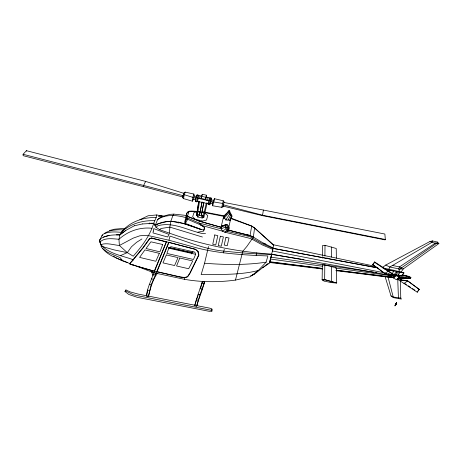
<?xml version="1.0" encoding="UTF-8"?>
<svg xmlns="http://www.w3.org/2000/svg" width="462" height="462" viewBox="0 0 462 462"><rect width="100%" height="100%" fill="white"/><g stroke="black" fill="none" stroke-linecap="round" stroke-linejoin="round"><path stroke-width="0.69" d="M268.104 263.438L262.745 267.665L270.235 262.63L270.241 261.839M373.729 272.164L270.911 257.149L270.247 262.566L322.499 269.017M400.225 277.778L400.779 298.123L401.397 299.053L398.452 298.579L397.747 278.99M324.803 264.934L336.498 267.914L336.694 282.992L324.647 279.614L324.803 264.934L322.366 265.009L322.135 279.677L324.145 280.983L331.04 282.617M324.901 255.971L325.011 245.31L322.672 245.397L322.516 255.342M322.47 258.183L322.493 256.762M206.329 197.083L208.073 197.782L207.317 200.416L205.642 199.434L206.416 195.207L202.316 194.277L201.01 198.383L199.341 198.602L200.15 195.98L201.727 196.038M393.607 275.878L271.731 254.21C236.885 251.767 202.437 244.947 169.525 233.177L169.831 227.113L170.859 221.234L182.738 223.29L201.253 229.516L204.031 230.064L204.464 228.009M396.217 303.118L396.696 302.685L396.315 302.801M206.416 195.207L205.642 199.434L201.01 198.383L202.316 194.277M402.113 274.751L408.327 276.253L408.524 277.518L407.992 278.661L398.204 277.985M231.035 218.104L251.675 225.993L254.585 227.991L273.498 244.779L273.059 248.412L269.675 262.11M185.147 192.117L184.24 194.716L183.067 195.357L182.663 197.748L183.576 198.631L192.411 201.166L193.382 199.289L194.236 195.98L193.89 194.04L185.147 192.117L183.98 192.758L182.819 196.962L143.497 186.665L143.659 185.343L145.605 181.393L183.853 193.33M129.158 263.317C119.381 258.76 107.473 256.312 101.27 246.662L101.438 245.334M145.553 181.832L145.605 181.393L26.409 150.676L23.1 154.285L23.117 155.659L143.497 186.665M149.497 238.64L151.738 237.994L195.397 249.226L198.1 251.42L198.926 255.064L190.142 273.065L187.693 276.778L184.754 277.76L179.822 277.027L154.556 271.275L130.093 264.212L129.735 263.623L142.891 247.799L149.497 238.64L151.738 237.994M153.702 272.649L156.127 273.204L151.172 284.858L148.36 296.621L146.414 296.177C147.118 287.826 151.449 280.48 153.702 272.649L152.2 271.766M196.529 215.633L196.656 215.211L197.413 215.379L197.286 215.806L196.529 215.633L198.752 201.155M196.656 215.211L198.775 201.432M197.286 215.806L199.52 201.334M223.96 202.448L263.392 210.054L262.555 215.217L262.439 215.644L223.088 206.116M263.415 243.179L253.367 237.081L254.585 227.991M156.104 273.267L184.494 279.314L184.546 277.518L179.857 276.842L157.011 271.639L156.104 273.267L153.684 272.713L137.116 266.366M183.576 198.631L184.24 194.716L195.715 198.238L197.164 194.854L200.15 195.98M253.367 237.081L250.046 235.551L251.686 226.143L230.74 218.532L231.93 215.962L229.244 210.603L223.672 216.355L221.027 227.275L221.194 228.852L222.54 231.185L224.728 232.161L249.44 238.236L252.108 239.247L262.422 244.981L272.811 249.365L272.378 251.051M200.283 211.532L191.366 211.065L188.317 211.411C186.492 213.028 185.724 215.766 186.278 218.128L188.739 219.756L201.94 225.514L222.54 231.185L226.034 228.742L225.404 225.381L226.461 224.526L227.373 224.786L229.019 227.287L228.852 229.724L227.31 231.41L224.728 232.161L227.004 230.082L228.182 230.347M187.064 212.768L186.053 216.337M186.278 218.128L186.221 215.35L187.312 215.858L187.428 216.343M188.132 212.445L188.317 211.411M187.104 218.924L187.289 217.879L186.463 217.082M206.092 197.332L211.232 198.048C211.521 200.369 210.828 202.795 209.661 204.787L208.639 204.556L207.998 203.736L197.488 201.345L196.598 201.819L195.576 201.588L195.715 198.238L197.164 194.854L196.91 196.223M195.576 201.588L196.333 197.465L198.054 198.314L208.599 200.71L210.487 200.687L210.857 201.68L212.913 202.148L213.71 201.94L222.586 203.436L223.423 204.533L222.909 206.901L221.748 207.311L212.659 205.769C212.48 203.32 212.843 200.6 214.587 198.747L223.25 200.785L224.087 201.877L223.365 204.822L262.555 215.217L385.308 239.472L385.129 239.893L262.439 215.644M196.598 201.819L198.186 195.085M187.381 251.859L191.869 252.31L193.133 252.061L192.065 252.547L187.381 251.859L168.884 247.649M197.488 201.345L198.874 195.692M203.754 202.599L201.213 215.696L202.258 218.052L197.47 216.967L199.451 215.292L201.963 202.189M199.451 215.292L202.125 201.906M199.434 215.35L201.213 215.696L203.909 202.316M184.546 277.518L187.451 276.721L189.899 273.007L198.672 255.007L197.805 251.565L195.397 249.226M207.998 203.736L209.355 198.077M208.639 204.556L210.21 197.817M210.955 199.411L211.232 198.048L209.661 204.787L210.222 202.801M191.776 253.95L191.869 252.31M256.751 252.87L256.144 255.492C235.868 254.325 215.471 252.806 195.767 247.609L168.953 240.217L147.112 235.297L139.859 235.787L133.241 238.109L119.387 245.478C113.404 244.964 106.739 242.498 100.947 244.617C108.865 254.071 122.401 255.59 133.27 259.783L143.145 247.857L149.752 238.698M146.61 295.876L147.597 291.089M148.556 296.321C150.312 288.23 152.639 279.793 157.559 273.059M134.384 225.722L125.814 230.394L119.872 234.898L118.953 239.276L119.387 245.478L127.293 252.616L133.241 256.219C141.742 246.448 149.954 235.92 153.69 223.313L142.671 223.937M187.289 217.879L199.007 223.007L204.464 227.391L203.667 231.115L197.898 232.149M203.742 284.656L204.395 281.814L202.443 281.497L196.263 299.809L194.675 305.775L196.633 306.219C198.822 297.978 202.674 290.257 204.423 281.872M221.748 207.311L223.25 200.785M242.689 251.663L235.464 280.099C218.52 282.369 201.345 282.288 184.494 279.314M186.781 217.579L184.783 221.154L185.383 223.435L201.253 229.516C186.919 224.751 169.652 216.36 155.272 225.468L153.713 223.256L156.179 217.521L156.745 214.946L163.646 216.401M195.166 305.301L138.04 294.063L130.018 291.84L125.947 289.951L124.988 291.539L128.852 294.49L137.462 297.378L209.274 311.324L211.879 311.174L212.173 309.84L211.85 309.009L209.979 308.218L196.581 305.584M211.879 311.174L211.556 310.343L211.85 309.009M228.788 227.223L230.74 218.532M273.071 248.348L377.962 267.931L273.059 248.412L263.045 244.086L249.827 236.596L227.31 231.41L228.089 227.939L229.019 227.287M224.284 249.301L223.469 252.881M203.061 217.117L203.188 216.695L203.938 216.863L203.817 217.29L203.061 217.117L206.37 202.887M203.817 217.29L207.138 203.066M208.529 246.489L204.562 263.236L201.155 274.578C220.149 274.307 239.674 275.237 258.2 270.53L266.129 262.179L267.879 255.936L256.144 255.492M201.813 284.217L202.506 281.433M222.909 206.901L223.244 205.567M168.953 240.217L170.004 236.111C187.763 241.799 205.116 249.336 223.874 251.12C239.784 252.737 255.717 254.25 271.725 254.273L269.681 262.052L270.235 262.63M196.633 306.219L200.029 294.635L204.019 283.368L202.085 282.929M396.708 303.442L396.159 304.4L396.54 303.407M212.659 205.769L214.587 198.747L214.235 200.017M202.275 217.995L202.968 215.592L201.501 214.709M194.675 305.775L197.078 298.238M197.488 216.909L198.21 214.512L199.746 214.304M200.416 288.814L201.617 284.875M395.253 304.614L396.471 302.962M392.457 274.388L393.468 270.212L382.882 267.966M225.404 225.381L221.027 227.275L199.463 221.223L187.445 216.285L189.085 211.232L197.159 211.752M193.029 199.261L192.411 201.166L192.862 197.199L193.89 194.04M182.663 197.748L183.114 196.448M395.709 304.522L394.97 305.896L396.754 303.418L396.535 303.072M168.786 248.204L166.921 253.436L193.463 259.477L195.657 254.319L194.802 252.131L170.911 246.696L168.786 248.204L195.657 254.319M170.876 221.177L172.99 215.275L173.868 214.125L185.505 215.367M229.862 220.518L231.554 215.979L229.897 213.762L228.817 210.753M156.739 271.772L168.676 242.331L195.357 249.422M197.326 297.597L198.083 295.605M157.011 271.639L168.896 242.59M155.272 225.468L157.571 219.56C165.512 214.201 175.866 214.957 184.713 217.302L186.14 217.487M154.343 271.027L166.412 241.817L154.556 271.275L130.093 264.212M124.988 291.539L125.947 289.951M229.891 220.755L231.93 215.962M396.177 304.227L395.541 304.308L394.964 305.769M388.721 269.554L389.83 267.024L431.831 242.377L432.478 240.95L437.347 242.053L438.9 243.549L403.349 268.838L400.918 272.384M231.121 216.147L231.624 215.015M392.186 275.722L391.21 277.506L336.099 270.697M398.383 269.392L399.497 266.915L435.643 242.902M398.4 272.182L399.803 269.08L436.446 243.422L437.347 242.053M100.497 238.796C106.139 234.973 113.305 234.817 119.901 234.84C126.871 222.62 142.608 217.071 156.179 217.521M408.327 276.253L410.903 277.448L410.1 278.413L407.715 278.407L410.458 278.401L410.903 277.448L402.442 274.861M395.882 303.563L395.541 304.308M154.706 220.726C142.429 220.137 130.18 223.891 121.061 232.305C114.917 231.808 108.154 231.329 102.622 234.517L99.682 240.119L99.959 241.285M184.864 222.545L186.983 218.324M395.235 304.516L395.634 303.701M228.072 220.039L230.7 214.934M186.498 217.585L185.17 219.97L186.076 218.815M185.383 223.435L187.728 219.254M100.947 244.617L99.769 242.111L99.653 240.176L100.525 238.738M227.31 231.41L228.488 228.546L226.871 227.194M229.995 214.709L230.775 213.496M225.658 220.103L229.897 213.762M120.276 255.7L127.293 252.616L131.52 246.72L136.602 242.307L141.915 238.958M397.181 278.996L417.284 292.215L419.305 289.437L407.698 280.827L401.293 279.799L398.625 277.962M229.112 212.907L229.926 211.815M372.684 264.524L374.647 261.931L395.206 275.473L395.27 275.953L394.294 276.877L391.071 274.665L384.615 273.313L372.684 264.524L384.615 273.313L388.259 271.39L395.27 275.953M149.064 223.908L149.867 222.892M400.202 271.899L403.932 272.742L401.686 275.906L398.209 275.115L400.202 271.899L393.468 270.212M99.769 242.111C104.701 237.381 112.688 238.79 118.953 239.276C127.864 231.15 139.905 226.946 151.94 228.263M242.752 251.316L246.852 246.46L253.361 237.145L250.034 235.614L228.147 230.076L228.852 229.724M418.029 290.748L419.277 289.276M372.695 264.68L374.688 262.399L374.647 261.931M223.631 218.717L229.273 212.341M129.735 263.623L133.512 259.835M223.579 218.208L223.469 217.192L228.973 211.255M202.137 212.127L223.672 216.355L226.109 213.97M227.454 212.526L229.244 210.603M393.653 275.017L396.101 272.424L397.863 272.851L398.256 275.71L398.92 276.38L399.053 277.344L396.558 279.776L393.462 278.008L393.341 277.05L393.919 277.079M394.825 275.583L395.818 274.607L398.256 275.71M395.403 275.618L396.396 274.642L396.101 272.424M393.462 278.008L395.946 275.566L395.818 274.607L398.92 276.38M395.206 275.473L394.236 276.397L394.294 276.877M246.979 235.614L248.042 234.661M153.69 223.313L155.937 227.235L159.656 229.701L161.019 228.494L169.831 227.113L202.408 237.029M101.784 235.897L102.674 235.17M228.24 225.768L225.745 227.754L228.089 227.939L228.476 228.609L229.187 228.707M250.866 275.849L254.262 274.266L262.757 267.602M258.2 270.53L250.121 276.767L235.464 280.099M119.901 234.84L125.837 230.336M155.937 227.235L157.923 225.733C173.429 221.46 188.265 230.775 203.118 233.668L205.521 233.651M382.172 267.706L385.753 265.044L429.943 241.511L432.478 240.95L431.635 241.464M155.249 225.525L157.808 223.787L166.909 221.616L170.859 221.234M139.859 219.716L148.158 215.748L156.745 214.946M157.571 219.56L161.394 216.684L170.235 214.339L173.868 214.125M104.366 233.449C109.875 229.758 116.817 229.602 123.227 229.909M225.173 226.057L227.373 224.786M178.748 222.031L177.523 222.644L178.898 222.955M197.805 251.565L198.1 251.42M250.878 275.785L254.267 274.203M225.433 227.038L221.194 228.852L199.007 223.007M221.24 226.397L225.843 224.723M221.904 225.895L226.461 224.526M103.384 237.116L109.044 235.505M109.344 230.544L114.553 229.198L125.889 228.211M134.355 225.779L142.694 223.885M266.129 262.179C245.772 265.234 225.029 264.859 204.562 263.236M403.349 268.838L399.803 269.08L389.83 267.024L385.753 265.044M230.423 219.935L226.582 220.114L223.469 217.192M431.069 241.482L429.943 241.511L431.831 242.377L436.446 243.422L438.9 243.549L437.566 243.029M322.135 279.677L324.647 279.614M150.907 223.244L153.713 223.256M116.366 234.858L119.872 234.898M400.779 298.123L393.226 297.02L391.002 295.894L384.973 276.212M400.034 277.876L403.528 278.118M394.005 277.697L391.21 277.506L390.771 275.675L335.297 268.006M393.664 277.212L335.984 270.212L390.962 277.252M398.498 277.57L410.458 278.401L410.002 277.778M198.579 211.862L200.006 211.966M331.04 282.553L336.694 283.056L324.647 279.677L322.135 279.741L324.145 281.052M398.579 276.426L410.279 278.032M269.681 262.052L322.436 268.543M192.579 218.301L194.011 218.486M270.247 261.775L322.389 268.462M393.15 274.416L394.56 274.607M398.071 275.081L400.179 275.364M401.582 275.554L408.604 276.501M393.093 274.411L395.01 274.671M270.582 259.067L322.499 266.239M161.307 216.874L158.506 216.476L159.794 215.402L164.553 216.522M375.156 272.372L376.582 272.58M271.361 254.348L301.137 259.136M302.552 259.361L303.973 259.586M385.314 273.273L386.734 273.498M388.161 273.729L389.587 273.96M390.771 275.675L392.186 275.901M385.048 269.254L403.979 273.059M385.054 269.317L393.56 270.905M391.002 295.894L393.37 297.62L398.452 298.579M202.339 211.642L224.313 215.887M272.389 250.976L383.986 272.736M263.392 210.054L384.881 234.038L385.308 239.472M401.669 275.733L403.066 276.016M392.215 265.413L399.497 266.915L402.067 268.197M127.293 252.616L113.923 249.861L102.656 246.621M273.498 244.779L375.825 266.47M326.553 258.021L327.968 258.327M341.372 261.209L342.787 261.509M201.68 196.338L205.804 197.274M194.236 195.98L196.281 196.448M211.365 199.879L213.409 200.341M193.382 199.289L195.432 199.757M210.551 203.193L212.601 203.661M200.387 212.179L197.765 211.579L194.005 212.508L192.648 216.869L195.403 219.329L202.754 221.003L206.526 220.028L207.75 215.633L204.984 213.219L201.698 212.474M201.611 215.286L202.968 215.592M168.514 247.372L187.416 251.675M153.424 274.52L155.359 274.965M200.167 288.606L202.113 289.05M151.507 278.881L153.453 279.319M198.071 294.19L200.029 294.635M149.22 284.413L151.172 284.858M196.263 299.809L198.221 300.254M147.609 290.067L149.567 290.511M211.556 310.343L137.439 295.674L133.535 294.785L125.566 290.916M228.159 230.018L250.046 235.551M23.1 154.285L183.039 195.657M325.011 245.31L336.238 248.481L336.365 258.206M151.709 238.196L166.129 241.961M221.044 227.217L199.48 221.165L188.363 216.799M263.213 243.266L265.916 244.179M159.656 229.701L169.525 233.177M127.171 262.555L122.101 260.718L115.737 257.652M133.137 264.841L135.123 265.604M383.431 268.203L384.684 268.699M201.94 225.514L200.56 224.902L204.464 227.391M186.238 215.292L187.329 215.8M263.421 243.116L273.117 247.978M99.653 240.176L100.814 244.311L101.519 244.669M397.684 278.834L398.822 279.475M395.946 275.566L399.053 277.344M152.177 271.829L153.684 272.713M374.688 262.399L388.259 271.39L388.201 270.917M406.439 284.604L404.048 283.021L404.117 283.506L407.698 280.827M408.235 285.793L410.626 287.376M412.416 288.559L414.812 290.148M251.686 226.143L254.845 228.228L273.446 245.212M113.352 256.058L114.541 256.855M398.157 278.078L401.363 280.278L407.721 280.988L419.305 289.437M231.554 215.979L231.964 216.274M102.737 248.608L107.686 252.339L120.074 257.629L122.418 260.418M226.034 228.742L227.004 230.082M129.978 263.675L130.296 264.229M151.195 271.177L153.234 275.826M387.97 276.813L393.37 297.62M100.814 244.311L101.27 246.662M417.203 291.73L417.284 292.215M401.293 279.799L401.363 280.278L400.589 280.919L400.519 280.44M391.782 273.533L391.84 274.012L391.071 274.665L391.014 274.185M26.409 150.676L26.415 151.126M331.375 246.962L331.404 257.063M331.433 266.499L331.473 281.381M153.286 231.092L152.997 232.929L167.637 237.006L169.086 234.425L153.771 228.621L153.286 231.092M214.772 234.944L212.751 244.282L215.76 244.97L217.816 235.637L214.772 234.944M220.351 236.215L218.272 245.541L221.286 246.223L223.389 236.902L220.351 236.215M225.958 237.329L224.197 245.039L227.217 245.726L228.996 238.022L225.958 237.329M162.716 244.508L159.95 251.848L146.015 248.51L150.907 241.817L162.716 244.508M179.782 258.004L176.565 265.979L188.663 268.734L192.752 260.955L179.782 258.004M166.314 254.937L162.988 262.89L174.59 265.529L178.037 257.605L166.314 254.937M159.332 253.349L155.827 261.261L139.599 257.398L144.929 249.902L159.332 253.349"/></g></svg>
